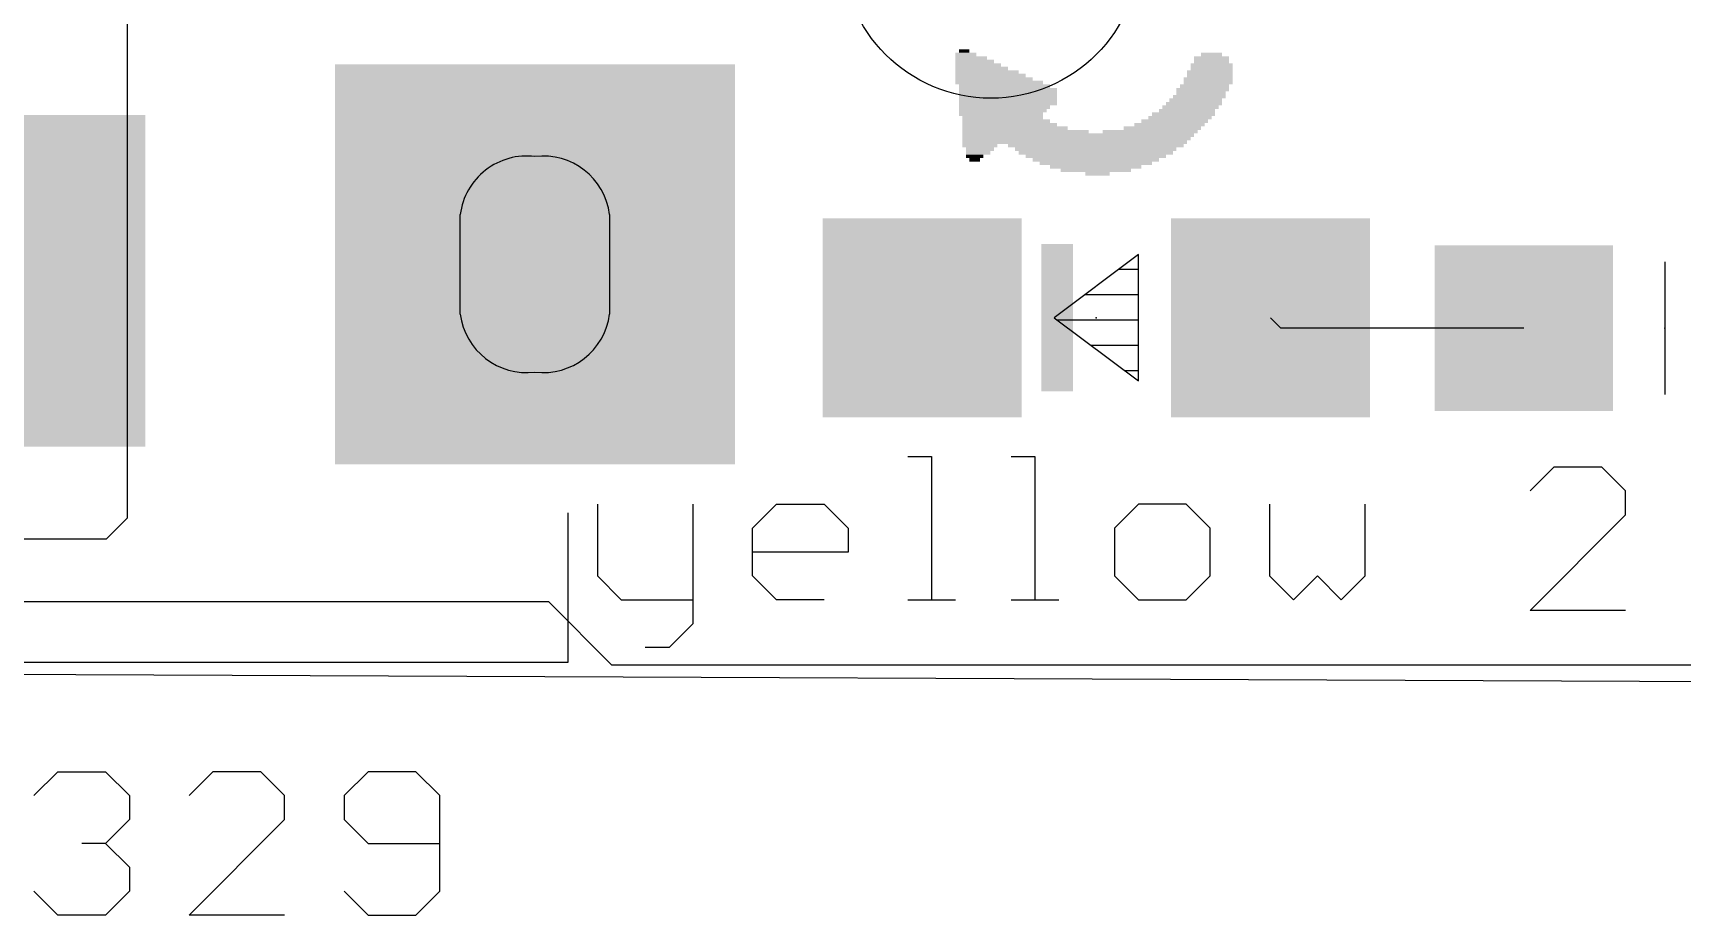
# Model space of a CAD drawing. Extents: x -40.8 to 40.8, y -42.1 to 43.9.
# Drawn here: x 0.57 to 10.52, y -42.15 to -36.83 of the extents above; entities that cross this region are included whole.
import ezdxf

# ---------------------------------------------------------------- set-up
doc = ezdxf.new("R2010")
doc.units = 0
for name, color, linetype in [('1', 22, 'CONTINUOUS'), ('16', 5, 'CONTINUOUS'), ('17', 82, 'CONTINUOUS'), ('20', 4, 'CONTINUOUS'), ('200', 2, 'CONTINUOUS'), ('21', 2, 'CONTINUOUS'), ('22', 6, 'CONTINUOUS'), ('23', 2, 'CONTINUOUS'), ('27', 253, 'CONTINUOUS')]:
    doc.layers.add(name, color=color, linetype=linetype)

# ---------------------------------------------------------------- blocks, each defined once
blk = doc.blocks.new('RECT')
blk.add_solid([(-0.5, -0.5), (0.5, -0.5), (-0.5, 0.5), (0.5, 0.5)])
blk = doc.blocks.new('SQUAREP')
blk.add_solid([(-0.5, -0.5), (0.5, -0.5), (-0.5, 0.5), (0.5, 0.5)])

msp = doc.modelspace()

# ---------------------------------------------------------------- linework, layer by layer
at = {"layer": '1'}
for p, q in [((8.0985, -38.608), (8.035, -38.5445)), ((9.564, -38.608), (8.0985, -38.608)), ((-12.954, -40.64), (17.526, -40.767))]:
    msp.add_line(p, q, dxfattribs=at)
at = {"layer": '16'}
for p, q in [((1.143, -39.751), (1.143, -34.544)), ((1.016, -39.878), (1.143, -39.751)), ((-6.477, -39.878), (1.016, -39.878)), ((-12.954, -40.64), (17.399, -40.767))]:
    msp.add_line(p, q, dxfattribs=at)
at = {"layer": '20'}
for p, q in [((3.15, -38.522), (3.15, -37.922)), ((4.05, -37.922), (4.05, -38.522)), ((3.683, -40.259), (-3.683, -40.259)), ((4.064, -40.64), (3.683, -40.259)), ((16.3469, -40.64), (4.064, -40.64))]:
    msp.add_line(p, q, dxfattribs=at)
for centre, start, end in [((3.55, -37.972), 82.875, 172.875), ((3.65, -37.972), 7.125, 97.125), ((3.55, -38.472), 187.125, 277.125), ((3.65, -38.472), 262.875, 352.875)]:
    msp.add_arc(centre, 0.4031, start, end, dxfattribs=at)
at = {"layer": '21'}
for p, q in [((7.239, -38.1635), (6.731, -38.5445)), ((7.239, -38.9255), (7.239, -38.1635)), ((7.1205, -38.2524), (7.239, -38.2524)), ((10.414, -38.208), (10.414, -39.008)), ((6.9173, -38.4048), (7.239, -38.4048)), ((6.731, -38.5445), (7.239, -38.9255)), ((6.7479, -38.5572), (7.239, -38.5572)), ((6.9511, -38.7096), (7.239, -38.7096)), ((7.1543, -38.862), (7.239, -38.862)), ((3.8, -40.622), (3.8, -39.722)), ((-3.8, -40.622), (3.8, -40.622))]:
    msp.add_line(p, q, dxfattribs=at)
at = {"layer": '22'}
msp.add_circle((6.35, -36.322), 0.898, dxfattribs=at)
at = {"layer": '23'}
for p in [(6.985, -38.5445), (10.414, -38.608)]:
    msp.add_point(p, dxfattribs=at)
at = {"layer": '27'}
for p, q in [((5.8478, -39.382), (5.9919, -39.382)), ((5.9919, -39.382), (5.9919, -40.2463)), ((6.4715, -39.382), (6.6155, -39.382)), ((6.6155, -39.382), (6.6155, -40.2463)), ((9.7453, -39.4455), (9.6012, -39.5895)), ((10.0334, -39.4455), (9.7453, -39.4455)), ((10.1774, -39.5895), (10.0334, -39.4455)), ((3.9768, -39.6701), (3.9768, -40.1022)), ((4.553, -39.6701), (4.553, -40.3904)), ((4.9123, -39.8141), (5.0563, -39.6701)), ((5.0563, -39.6701), (5.3445, -39.6701)), ((5.3445, -39.6701), (5.4885, -39.8141)), ((7.2392, -39.6701), (7.0952, -39.8141)), ((7.5273, -39.6701), (7.2392, -39.6701)), ((7.6714, -39.8141), (7.5273, -39.6701)), ((8.0307, -39.6701), (8.0307, -40.1022)), ((8.6069, -40.1022), (8.6069, -39.6701)), ((10.1774, -39.7336), (10.1774, -39.5895)), ((9.6012, -40.3098), (10.1774, -39.7336)), ((4.9123, -40.1022), (4.9123, -39.8141)), ((5.4885, -39.8141), (5.4885, -39.9582)), ((7.0952, -39.8141), (7.0952, -40.1022)), ((7.6714, -40.1022), (7.6714, -39.8141)), ((5.4885, -39.9582), (4.9123, -39.9582)), ((3.9768, -40.1022), (4.1208, -40.2463)), ((5.0563, -40.2463), (4.9123, -40.1022)), ((7.0952, -40.1022), (7.2392, -40.2463)), ((7.5273, -40.2463), (7.6714, -40.1022)), ((8.0307, -40.1022), (8.1747, -40.2463)), ((8.1747, -40.2463), (8.3188, -40.1022)), ((8.3188, -40.1022), (8.4628, -40.2463)), ((8.4628, -40.2463), (8.6069, -40.1022)), ((4.1208, -40.2463), (4.553, -40.2463)), ((5.3445, -40.2463), (5.0563, -40.2463)), ((5.8478, -40.2463), (6.1359, -40.2463)), ((6.4715, -40.2463), (6.7596, -40.2463)), ((7.2392, -40.2463), (7.5273, -40.2463)), ((10.1774, -40.3098), (9.6012, -40.3098)), ((4.553, -40.3904), (4.4089, -40.5344)), ((4.4089, -40.5344), (4.2649, -40.5344)), ((0.5788, -41.4275), (0.7228, -41.2835)), ((0.7228, -41.2835), (1.011, -41.2835)), ((1.011, -41.2835), (1.155, -41.4275)), ((1.6584, -41.2835), (1.5143, -41.4275)), ((1.9465, -41.2835), (1.6584, -41.2835)), ((2.0905, -41.4275), (1.9465, -41.2835)), ((2.5939, -41.2835), (2.4498, -41.4275)), ((2.882, -41.2835), (2.5939, -41.2835)), ((3.0261, -41.4275), (2.882, -41.2835)), ((1.155, -41.4275), (1.155, -41.5716)), ((2.0905, -41.5716), (2.0905, -41.4275)), ((2.4498, -41.4275), (2.4498, -41.5716)), ((3.0261, -42.0037), (3.0261, -41.4275)), ((1.155, -41.5716), (1.011, -41.7156)), ((1.5143, -42.1478), (2.0905, -41.5716)), ((2.4498, -41.5716), (2.5939, -41.7156)), ((1.011, -41.7156), (0.8669, -41.7156)), ((1.011, -41.7156), (1.155, -41.8597)), ((2.5939, -41.7156), (3.0261, -41.7156)), ((1.155, -41.8597), (1.155, -42.0037)), ((0.7228, -42.1478), (0.5788, -42.0037)), ((1.155, -42.0037), (1.011, -42.1478)), ((2.4498, -42.0037), (2.5939, -42.1478)), ((2.882, -42.1478), (3.0261, -42.0037)), ((1.011, -42.1478), (0.7228, -42.1478)), ((2.0905, -42.1478), (1.5143, -42.1478)), ((2.5939, -42.1478), (2.882, -42.1478))]:
    msp.add_line(p, q, dxfattribs=at)

# ---------------------------------------------------------------- block references
at = {"layer": '1', "xscale": 2, "rotation": 90}
msp.add_blockref('RECT', (0.75, -38.322), dxfattribs=at)
at = {"layer": '1', "xscale": 1.2, "yscale": 1.2, "rotation": 90}
for p in [(5.935, -38.5445), (8.035, -38.5445)]:
    msp.add_blockref('RECT', p, dxfattribs=at)
at = {"layer": '1', "xscale": 1.075}
msp.add_blockref('RECT', (9.564, -38.608), dxfattribs=at)
at = {"layer": '17', "xscale": 2.413, "yscale": 2.413, "rotation": 90}
msp.add_blockref('SQUAREP', (3.6, -38.222), dxfattribs=at)
msp.add_blockref('SQUAREP', (3.6, -38.222), dxfattribs=at)
at = {"layer": '200', "yscale": 0.0212}
for p, xscale in [((6.2515, -36.9988), 0.2329), ((6.1986, -36.9564), 0.127), ((6.2304, -36.9776), 0.1905), ((6.1881, -36.9352), 0.0635), ((7.6806, -36.9776), 0.2117), ((7.6806, -36.9988), 0.2117), ((7.6805, -36.9564), 0.127), ((6.2727, -37.0199), 0.2752), ((6.2939, -37.0411), 0.3176), ((6.3468, -37.0834), 0.4234), ((6.3257, -37.0623), 0.3811), ((7.6699, -37.0623), 0.2752), ((7.6699, -37.0834), 0.2752), ((7.6805, -37.0199), 0.254), ((7.6805, -37.0411), 0.254), ((6.368, -37.1046), 0.4658), ((6.3998, -37.1258), 0.5293), ((6.4315, -37.1469), 0.5504), ((6.4527, -37.1681), 0.5927), ((6.4527, -37.1893), 0.5927), ((7.6276, -37.1681), 0.3176), ((7.617, -37.1893), 0.2964), ((7.6382, -37.1469), 0.2964), ((7.6594, -37.1046), 0.2963), ((7.6594, -37.1258), 0.2963), ((6.4527, -37.2105), 0.5927), ((6.4527, -37.2316), 0.5927), ((6.4527, -37.2528), 0.5927), ((6.4315, -37.274), 0.5504), ((6.4209, -37.2951), 0.5292), ((7.5324, -37.2951), 0.3387), ((7.5535, -37.274), 0.3388), ((7.5747, -37.2528), 0.3387), ((7.5853, -37.2316), 0.3175), ((7.6065, -37.2105), 0.3175), ((6.4104, -37.3163), 0.5081), ((6.4421, -37.3586), 0.5292), ((6.421, -37.3375), 0.4869), ((6.4633, -37.3798), 0.5715), ((7.4265, -37.3798), 0.4234), ((7.4583, -37.3586), 0.4023), ((7.49, -37.3375), 0.381), ((7.5112, -37.3163), 0.3811), ((6.495, -37.401), 0.6351), ((6.8761, -37.4433), 1.3972), ((6.8655, -37.4645), 1.376), ((6.8549, -37.4857), 1.3548), ((6.5586, -37.4222), 0.7621), ((7.3101, -37.4222), 0.5715), ((7.3841, -37.401), 0.4657), ((6.2834, -37.5068), 0.2117), ((6.2833, -37.528), 0.1694), ((6.2727, -37.5492), 0.1482), ((6.2515, -37.5703), 0.1059), ((6.2515, -37.5915), 0.0635), ((6.982, -37.5068), 1.0585), ((6.9819, -37.528), 0.9738), ((6.982, -37.5492), 0.9315), ((6.9819, -37.5703), 0.8468), ((6.982, -37.5915), 0.7621), ((6.9819, -37.6127), 0.6774), ((6.9819, -37.6339), 0.5504), ((6.9819, -37.655), 0.4234), ((6.9925, -37.6762), 0.1482)]:
    msp.add_blockref('RECT', p, dxfattribs=dict(at, xscale=xscale))
at = {"layer": '21', "xscale": 0.889, "yscale": 0.1905, "rotation": 90}
msp.add_blockref('RECT', (6.7492, -38.5445), dxfattribs=at)

doc.saveas('drawing.dxf')
